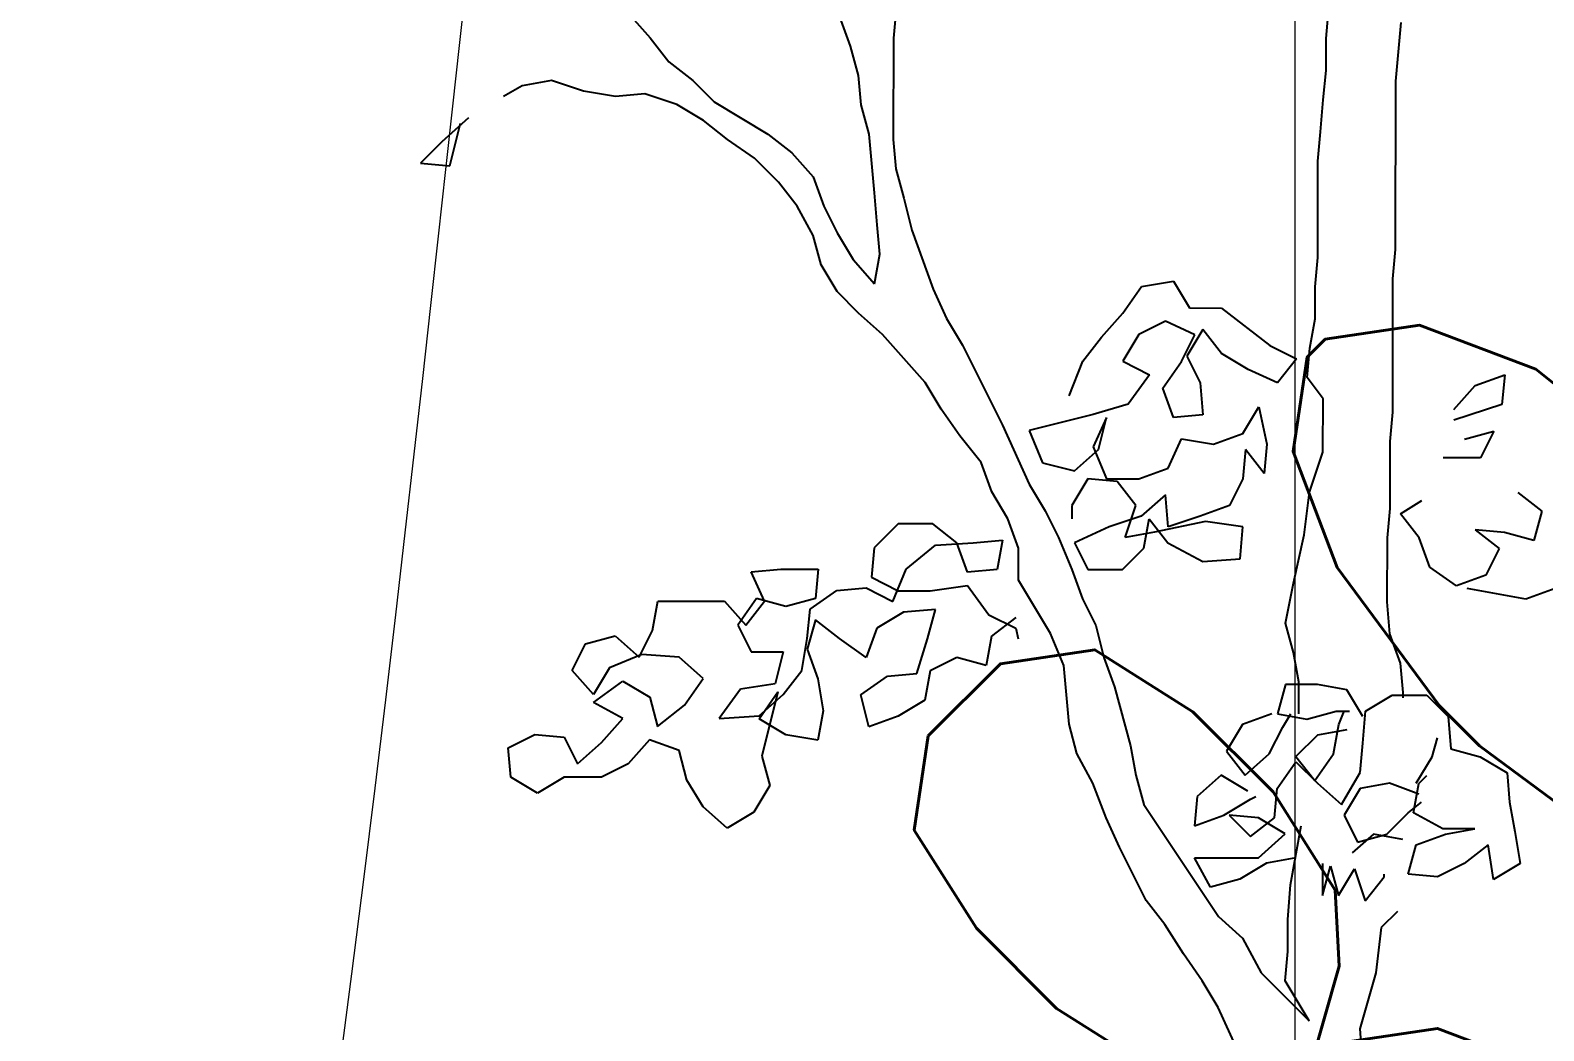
# Model space of a CAD drawing. Header units: millimetres. Extents: x 684983 to 685377, y 990360 to 990509.
# Drawn here: x 685043.164 to 685044.181, y 990434.228 to 990434.901 of the extents above; entities that cross this region are included whole.
import ezdxf

# ---------------------------------------------------------------- set-up
doc = ezdxf.new("R2010")
doc.units = ezdxf.units.MM
for name, color, linetype, lineweight in [('CON_1', 7, 'Continuous', 9), ('grid', 8, 'Continuous', 9), ('GRID LEVELS', 7, 'Continuous', 13)]:
    doc.layers.add(name, color=color, linetype=linetype, lineweight=lineweight)
doc.layers.add('JACK  FRUIT TREE', color=7, linetype='Continuous')
doc.styles.get("Standard").update_dxf_attribs({"font": 'RomanS'})

# ---------------------------------------------------------------- blocks, each defined once
blk = doc.blocks.new('JT')
for p, q in [((-0.02725, 1.02968, 157.72663), (-0.02483, 1.056, 157.72663)), ((-0.33952, 1.04074, 157.72663), (-0.32995, 1.02996, 157.72663)), ((-0.24022, 1.02629, 157.72663), (-0.245, 1.03945, 157.72663)), ((-0.21987, 1.04302, 157.72663), (-0.22108, 1.02986, 157.72663)), ((0.00626, 1.03683, 157.72663), (0.00384, 1.01051, 157.72663)), ((-0.32995, 1.02996, 157.72663), (-0.32159, 1.01918, 157.72663)), ((-0.23665, 1.01312, 157.72663), (-0.24022, 1.02629, 157.72663)), ((-0.22108, 1.02986, 157.72663), (-0.22112, 0.9844, 157.72663)), ((-0.02726, 1.01533, 157.72663), (-0.02725, 1.02968, 157.72663)), ((-0.32159, 1.01918, 157.72663), (-0.31083, 1.0108, 157.72663)), ((-0.37424, 1.01086, 157.72663), (-0.3874, 1.00848, 157.72663)), ((-0.35989, 1.00606, 157.72663), (-0.37424, 1.01086, 157.72663)), ((-0.31083, 1.0108, 157.72663), (-0.30127, 1.00122, 157.72663)), ((-0.23546, 0.99996, 157.72663), (-0.23665, 1.01312, 157.72663)), ((-0.02847, 1.00217, 157.72663), (-0.02726, 1.01533, 157.72663)), ((0.00384, 1.01051, 157.72663), (0.00377, 0.93514, 157.72663)), ((-0.3874, 1.00848, 157.72663), (-0.39578, 1.0037, 157.72663)), ((-0.34553, 1.00365, 157.72663), (-0.35989, 1.00606, 157.72663)), ((-0.33237, 1.00484, 157.72663), (-0.34553, 1.00365, 157.72663)), ((-0.31802, 1.00004, 157.72663), (-0.33237, 1.00484, 157.72663)), ((-0.30606, 0.99285, 157.72663), (-0.31802, 1.00004, 157.72663)), ((-0.30127, 1.00122, 157.72663), (-0.27735, 0.98684, 157.72663)), ((-0.23188, 0.9868, 157.72663), (-0.23546, 0.99996, 157.72663)), ((-0.02968, 0.98781, 157.72663), (-0.02847, 1.00217, 157.72663)), ((-0.2953, 0.98446, 157.72663), (-0.30606, 0.99285, 157.72663)), ((-0.28334, 0.97608, 157.72663), (-0.2953, 0.98446, 157.72663)), ((-0.27735, 0.98684, 157.72663), (-0.26659, 0.97845, 157.72663)), ((-0.22952, 0.96047, 157.72663), (-0.23188, 0.9868, 157.72663)), ((-0.22112, 0.9844, 157.72663), (-0.21993, 0.97123, 157.72663)), ((-0.03089, 0.97465, 157.72663), (-0.02968, 0.98781, 157.72663)), ((-0.26659, 0.97845, 157.72663), (-0.25703, 0.96768, 157.72663)), ((-0.27258, 0.9653, 157.72663), (-0.28334, 0.97608, 157.72663)), ((-0.21993, 0.97123, 157.72663), (-0.21636, 0.95807, 157.72663)), ((-0.03093, 0.93158, 157.72663), (-0.03089, 0.97465, 157.72663)), ((-0.26422, 0.95452, 157.72663), (-0.27258, 0.9653, 157.72663)), ((-0.25703, 0.96768, 157.72663), (-0.25225, 0.95451, 157.72663)), ((-0.22833, 0.94612, 157.72663), (-0.22952, 0.96047, 157.72663)), ((-0.21636, 0.95807, 157.72663), (-0.21278, 0.94371, 157.72663)), ((-0.25705, 0.94136, 157.72663), (-0.26422, 0.95452, 157.72663)), ((-0.25225, 0.95451, 157.72663), (-0.24628, 0.94254, 157.72663)), ((-0.24628, 0.94254, 157.72663), (-0.23912, 0.93057, 157.72663)), ((-0.22715, 0.93295, 157.72663), (-0.22833, 0.94612, 157.72663)), ((-0.21278, 0.94371, 157.72663), (-0.20323, 0.91738, 157.72663)), ((-0.25347, 0.92819, 157.72663), (-0.25705, 0.94136, 157.72663)), ((-0.23912, 0.93057, 157.72663), (-0.22955, 0.91979, 157.72663)), ((-0.22955, 0.91979, 157.72663), (-0.22715, 0.93295, 157.72663)), ((-0.03214, 0.91842, 157.72663), (-0.03093, 0.93158, 157.72663)), ((0.00377, 0.93514, 157.72663), (0.00256, 0.92198, 157.72663)), ((-0.24631, 0.91622, 157.72663), (-0.25347, 0.92819, 157.72663)), ((-0.23674, 0.90664, 157.72663), (-0.24631, 0.91622, 157.72663)), ((-0.20323, 0.91738, 157.72663), (-0.19726, 0.90421, 157.72663)), ((-0.03215, 0.90406, 157.72663), (-0.03214, 0.91842, 157.72663)), ((0.00256, 0.92198, 157.72663), (0.00251, 0.86215, 157.72663)), ((-0.22598, 0.89706, 157.72663), (-0.23674, 0.90664, 157.72663)), ((-0.19726, 0.90421, 157.72663), (-0.1901, 0.89224, 157.72663)), ((-0.03456, 0.8909, 157.72663), (-0.03215, 0.90406, 157.72663)), ((-0.20686, 0.8755, 157.72663), (-0.22598, 0.89706, 157.72663)), ((-0.1901, 0.89224, 157.72663), (-0.17218, 0.85633, 157.72663)), ((-0.03577, 0.87774, 157.72663), (-0.03456, 0.8909, 157.72663)), ((-0.19969, 0.86353, 157.72663), (-0.20686, 0.8755, 157.72663)), ((-0.0286, 0.86816, 157.72663), (-0.03577, 0.87774, 157.72663)), ((-0.02862, 0.84423, 157.72663), (-0.0286, 0.86816, 157.72663)), ((-0.19133, 0.85156, 157.72663), (-0.19969, 0.86353, 157.72663)), ((0.00251, 0.86215, 157.72663), (0.0013, 0.84899, 157.72663)), ((-0.17218, 0.85633, 157.72663), (-0.16024, 0.83, 157.72663)), ((-0.18177, 0.83959, 157.72663), (-0.19133, 0.85156, 157.72663)), ((0.0013, 0.84899, 157.72663), (0.00127, 0.81908, 157.72663)), ((-0.03462, 0.82629, 157.72663), (-0.02862, 0.84423, 157.72663)), ((-0.17699, 0.82642, 157.72663), (-0.18177, 0.83959, 157.72663)), ((-0.16024, 0.83, 157.72663), (-0.15307, 0.81803, 157.72663)), ((-0.16983, 0.81445, 157.72663), (-0.17699, 0.82642, 157.72663)), ((-0.03703, 0.80715, 157.72663), (-0.03462, 0.82629, 157.72663)), ((-0.16505, 0.80129, 157.72663), (-0.16983, 0.81445, 157.72663)), ((-0.15307, 0.81803, 157.72663), (-0.1471, 0.80606, 157.72663)), ((0.00127, 0.81908, 157.72663), (0.00006, 0.80592, 157.72663)), ((-0.04183, 0.78562, 157.72663), (-0.03703, 0.80715, 157.72663)), ((-0.16507, 0.78693, 157.72663), (-0.16505, 0.80129, 157.72663)), ((-0.1471, 0.80606, 157.72663), (-0.14113, 0.79169, 157.72663)), ((0.00006, 0.80592, 157.72663), (0.00004, 0.77721, 157.72663)), ((-0.15073, 0.76299, 157.72663), (-0.16507, 0.78693, 157.72663)), ((-0.14113, 0.79169, 157.72663), (-0.13636, 0.77853, 157.72663)), ((-0.04544, 0.76768, 157.72663), (-0.04183, 0.78562, 157.72663)), ((-0.13636, 0.77853, 157.72663), (-0.13039, 0.76656, 157.72663)), ((0.00004, 0.77721, 157.72663), (0.00122, 0.76285, 157.72663)), ((-0.13039, 0.76656, 157.72663), (-0.12681, 0.7522, 157.72663)), ((-0.04186, 0.75451, 157.72663), (-0.04544, 0.76768, 157.72663)), ((-0.14476, 0.74862, 157.72663), (-0.15073, 0.76299, 157.72663)), ((0.00122, 0.76285, 157.72663), (0.00599, 0.74968, 157.72663)), ((-0.03948, 0.74135, 157.72663), (-0.04186, 0.75451, 157.72663)), ((-0.14239, 0.7223, 157.72663), (-0.14476, 0.74862, 157.72663)), ((-0.12681, 0.7522, 157.72663), (-0.12204, 0.73903, 157.72663)), ((0.00599, 0.74968, 157.72663), (0.00718, 0.73652, 157.72663)), ((-0.12204, 0.73903, 157.72663), (-0.11488, 0.7127, 157.72663)), ((-0.03949, 0.72699, 157.72663), (-0.03948, 0.74135, 157.72663)), ((0.00718, 0.73652, 157.72663), (0.00718, 0.73413, 157.72663)), ((-0.13882, 0.70914, 157.72663), (-0.14239, 0.7223, 157.72663)), ((-0.11488, 0.7127, 157.72663), (-0.1125, 0.69954, 157.72663)), ((-0.13165, 0.69597, 157.72663), (-0.13882, 0.70914, 157.72663)), ((-0.1125, 0.69954, 157.72663), (-0.10892, 0.68638, 157.72663)), ((-0.12568, 0.68041, 157.72663), (-0.13165, 0.69597, 157.72663)), ((-0.10892, 0.68638, 157.72663), (-0.08742, 0.65405, 157.72663)), ((-0.11971, 0.66724, 157.72663), (-0.12568, 0.68041, 157.72663)), ((-0.04315, 0.65042, 157.72663), (-0.03834, 0.67674, 157.72663)), ((-0.10777, 0.6433, 157.72663), (-0.11971, 0.66724, 157.72663)), ((-0.08742, 0.65405, 157.72663), (-0.08742, 0.65405, 157.72663)), ((-0.08742, 0.65405, 157.72663), (-0.07547, 0.63609, 157.72663)), ((-0.04436, 0.63487, 157.72663), (-0.04315, 0.65042, 157.72663)), ((-0.0994, 0.63253, 157.72663), (-0.10777, 0.6433, 157.72663)), ((0.00469, 0.63841, 157.72663), (-0.00249, 0.63124, 157.72663)), ((-0.09104, 0.61936, 157.72663), (-0.0994, 0.63253, 157.72663)), ((-0.07547, 0.63609, 157.72663), (-0.06471, 0.62651, 157.72663)), ((-0.04438, 0.62051, 157.72663), (-0.04436, 0.63487, 157.72663)), ((-0.00249, 0.63124, 157.72663), (-0.0049, 0.6109, 157.72663)), ((-0.06471, 0.62651, 157.72663), (-0.05635, 0.61095, 157.72663)), ((-0.08268, 0.60738, 157.72663), (-0.09104, 0.61936, 157.72663)), ((-0.04558, 0.60735, 157.72663), (-0.04438, 0.62051, 157.72663)), ((-0.05635, 0.61095, 157.72663), (-0.03483, 0.58939, 157.72663)), ((-0.0049, 0.6109, 157.72663), (-0.0121, 0.58578, 157.72663)), ((-0.07551, 0.59541, 157.72663), (-0.08268, 0.60738, 157.72663)), ((-0.03483, 0.58939, 157.72663), (-0.04558, 0.60735, 157.72663)), ((-0.06357, 0.56908, 157.72663), (-0.07551, 0.59541, 157.72663)), ((-0.0121, 0.58578, 157.72663), (-0.01092, 0.56903, 157.72663))]:
    blk.add_line(p, q)
at = {"color": 3}
for p, q in [((-0.41135, 0.99414, 157.72663), (-0.42332, 0.98338, 157.72663)), ((-0.41974, 0.97261, 157.72663), (-0.41494, 0.99175, 157.72663)), ((-0.42332, 0.98338, 157.72663), (-0.4329, 0.97382, 157.72663)), ((-0.4329, 0.97382, 157.72663), (-0.41974, 0.97261, 157.72663)), ((-0.11829, 0.90653, 157.72663), (-0.10991, 0.91849, 157.72663)), ((-0.10991, 0.91849, 157.72663), (-0.09555, 0.92087, 157.72663)), ((-0.09555, 0.92087, 157.72663), (-0.08838, 0.9089, 157.72663)), ((-0.08838, 0.9089, 157.72663), (-0.07402, 0.90888, 157.72663)), ((-0.07402, 0.90888, 157.72663), (-0.0525, 0.89211, 157.72663)), ((-0.12788, 0.89577, 157.72663), (-0.11829, 0.90653, 157.72663)), ((-0.09915, 0.90292, 157.72663), (-0.11112, 0.89695, 157.72663)), ((-0.086, 0.89693, 157.72663), (-0.09915, 0.90292, 157.72663)), ((-0.13626, 0.88501, 157.72663), (-0.12788, 0.89577, 157.72663)), ((-0.11112, 0.89695, 157.72663), (-0.11831, 0.885, 157.72663)), ((-0.09199, 0.88497, 157.72663), (-0.086, 0.89693, 157.72663)), ((-0.08241, 0.89932, 157.72663), (-0.0896, 0.88736, 157.72663)), ((-0.07404, 0.88854, 157.72663), (-0.08241, 0.89932, 157.72663)), ((-0.06208, 0.88135, 157.72663), (-0.07404, 0.88854, 157.72663)), ((-0.0525, 0.89211, 157.72663), (-0.04054, 0.88612, 157.72663)), ((-0.14226, 0.86946, 157.72663), (-0.13626, 0.88501, 157.72663)), ((-0.11831, 0.885, 157.72663), (-0.10636, 0.879, 157.72663)), ((-0.10038, 0.87301, 157.72663), (-0.09199, 0.88497, 157.72663)), ((-0.0896, 0.88736, 157.72663), (-0.08363, 0.87539, 157.72663)), ((-0.04893, 0.87536, 157.72663), (-0.06208, 0.88135, 157.72663)), ((-0.04054, 0.88612, 157.72663), (-0.04893, 0.87536, 157.72663)), ((-0.10636, 0.879, 157.72663), (-0.11594, 0.86585, 157.72663)), ((-0.08363, 0.87539, 157.72663), (-0.08244, 0.86103, 157.72663)), ((0.03961, 0.87408, 157.72663), (0.05277, 0.87886, 157.72663)), ((0.05277, 0.87886, 157.72663), (0.05156, 0.8657, 157.72663)), ((-0.09561, 0.85985, 157.72663), (-0.10038, 0.87301, 157.72663)), ((0.03003, 0.86332, 157.72663), (0.03961, 0.87408, 157.72663)), ((-0.1315, 0.86108, 157.72663), (-0.16022, 0.85393, 157.72663)), ((-0.11594, 0.86585, 157.72663), (-0.1315, 0.86108, 157.72663)), ((-0.08244, 0.86103, 157.72663), (-0.09561, 0.85985, 157.72663)), ((-0.0645, 0.85264, 157.72663), (-0.05731, 0.8646, 157.72663)), ((-0.05731, 0.8646, 157.72663), (-0.05374, 0.84785, 157.72663)), ((0.05156, 0.8657, 157.72663), (0.03002, 0.85854, 157.72663)), ((-0.12552, 0.85988, 157.72663), (-0.13151, 0.84672, 157.72663)), ((-0.12912, 0.84552, 157.72663), (-0.12552, 0.85988, 157.72663)), ((-0.16022, 0.85393, 157.72663), (-0.15425, 0.83956, 157.72663)), ((-0.09802, 0.83712, 157.72663), (-0.09202, 0.85027, 157.72663)), ((-0.09202, 0.85027, 157.72663), (-0.07767, 0.84787, 157.72663)), ((-0.07767, 0.84787, 157.72663), (-0.0645, 0.85264, 157.72663)), ((-0.05374, 0.84785, 157.72663), (-0.05495, 0.83469, 157.72663)), ((0.0348, 0.85016, 157.72663), (0.04796, 0.85374, 157.72663)), ((0.04796, 0.85374, 157.72663), (0.04197, 0.84178, 157.72663)), ((-0.1399, 0.83596, 157.72663), (-0.12912, 0.84552, 157.72663)), ((-0.13151, 0.84672, 157.72663), (-0.12554, 0.83236, 157.72663)), ((-0.06331, 0.84546, 157.72663), (-0.06452, 0.8323, 157.72663)), ((-0.05495, 0.83469, 157.72663), (-0.06331, 0.84546, 157.72663)), ((0.04197, 0.84178, 157.72663), (0.02522, 0.84179, 157.72663)), ((-0.15425, 0.83956, 157.72663), (-0.1399, 0.83596, 157.72663)), ((-0.11118, 0.83234, 157.72663), (-0.09802, 0.83712, 157.72663)), ((-0.13392, 0.83237, 157.72663), (-0.14111, 0.82041, 157.72663)), ((-0.12076, 0.83116, 157.72663), (-0.13392, 0.83237, 157.72663)), ((-0.12554, 0.83236, 157.72663), (-0.11118, 0.83234, 157.72663)), ((-0.11239, 0.82038, 157.72663), (-0.12076, 0.83116, 157.72663)), ((-0.06452, 0.8323, 157.72663), (-0.07052, 0.82034, 157.72663)), ((-0.14111, 0.82041, 157.72663), (-0.14111, 0.81443, 157.72663)), ((-0.11719, 0.80603, 157.72663), (-0.11239, 0.82038, 157.72663)), ((-0.09923, 0.82516, 157.72663), (-0.11, 0.81559, 157.72663)), ((-0.09804, 0.8108, 157.72663), (-0.09923, 0.82516, 157.72663)), ((-0.07052, 0.82034, 157.72663), (-0.08368, 0.81557, 157.72663)), ((0.00605, 0.81668, 157.72663), (0.01563, 0.82266, 157.72663)), ((0.05871, 0.82621, 157.72663), (0.06947, 0.81782, 157.72663)), ((-0.11, 0.81559, 157.72663), (-0.12436, 0.81082, 157.72663)), ((-0.10882, 0.80123, 157.72663), (-0.10641, 0.81439, 157.72663)), ((-0.10641, 0.81439, 157.72663), (-0.09805, 0.80362, 157.72663)), ((-0.08368, 0.81557, 157.72663), (-0.09804, 0.8108, 157.72663)), ((0.01442, 0.80591, 157.72663), (0.00605, 0.81668, 157.72663)), ((0.06947, 0.81782, 157.72663), (0.06587, 0.80466, 157.72663)), ((-0.21888, 0.8121, 157.72663), (-0.22966, 0.80135, 157.72663)), ((-0.20333, 0.81209, 157.72663), (-0.21888, 0.8121, 157.72663)), ((-0.19257, 0.8037, 157.72663), (-0.20333, 0.81209, 157.72663)), ((-0.12436, 0.81082, 157.72663), (-0.13993, 0.80366, 157.72663)), ((-0.10403, 0.80841, 157.72663), (-0.11719, 0.80603, 157.72663)), ((-0.08129, 0.81317, 157.72663), (-0.10403, 0.80841, 157.72663)), ((-0.06454, 0.81077, 157.72663), (-0.08129, 0.81317, 157.72663)), ((-0.06575, 0.79641, 157.72663), (-0.06454, 0.81077, 157.72663)), ((0.05271, 0.80827, 157.72663), (0.03955, 0.80947, 157.72663)), ((0.03955, 0.80947, 157.72663), (0.05031, 0.80109, 157.72663)), ((0.06587, 0.80466, 157.72663), (0.05271, 0.80827, 157.72663)), ((-0.22966, 0.80135, 157.72663), (-0.23087, 0.78819, 157.72663)), ((-0.21531, 0.79176, 157.72663), (-0.20214, 0.80252, 157.72663)), ((-0.20214, 0.80252, 157.72663), (-0.18539, 0.8037, 157.72663)), ((-0.1878, 0.79054, 157.72663), (-0.19257, 0.8037, 157.72663)), ((-0.18539, 0.8037, 157.72663), (-0.17223, 0.80488, 157.72663)), ((-0.17223, 0.80488, 157.72663), (-0.17463, 0.79172, 157.72663)), ((-0.13993, 0.80366, 157.72663), (-0.13395, 0.79169, 157.72663)), ((-0.1184, 0.79167, 157.72663), (-0.10882, 0.80123, 157.72663)), ((-0.09805, 0.80362, 157.72663), (-0.0825, 0.79523, 157.72663)), ((0.01919, 0.79274, 157.72663), (0.01442, 0.80591, 157.72663)), ((0.05031, 0.80109, 157.72663), (0.04432, 0.78913, 157.72663)), ((-0.0825, 0.79523, 157.72663), (-0.06575, 0.79641, 157.72663)), ((-0.28471, 0.79063, 157.72663), (-0.27155, 0.79181, 157.72663)), ((-0.27874, 0.77746, 157.72663), (-0.28471, 0.79063, 157.72663)), ((-0.27155, 0.79181, 157.72663), (-0.2548, 0.7918, 157.72663)), ((-0.2548, 0.7918, 157.72663), (-0.256, 0.77864, 157.72663)), ((-0.23087, 0.78819, 157.72663), (-0.21891, 0.78219, 157.72663)), ((-0.22131, 0.77741, 157.72663), (-0.21531, 0.79176, 157.72663)), ((-0.17463, 0.79172, 157.72663), (-0.1878, 0.79054, 157.72663)), ((-0.13395, 0.79169, 157.72663), (-0.1184, 0.79167, 157.72663)), ((0.03115, 0.78436, 157.72663), (0.01919, 0.79274, 157.72663)), ((0.04432, 0.78913, 157.72663), (0.03115, 0.78436, 157.72663)), ((-0.2584, 0.77385, 157.72663), (-0.24643, 0.78222, 157.72663)), ((-0.24643, 0.78222, 157.72663), (-0.23327, 0.7834, 157.72663)), ((-0.23327, 0.7834, 157.72663), (-0.22131, 0.77741, 157.72663)), ((-0.21891, 0.78219, 157.72663), (-0.20455, 0.78218, 157.72663)), ((-0.20455, 0.78218, 157.72663), (-0.1878, 0.78456, 157.72663)), ((-0.1878, 0.78456, 157.72663), (-0.17824, 0.77139, 157.72663)), ((0.06225, 0.77835, 157.72663), (0.03594, 0.78316, 157.72663)), ((0.07542, 0.78312, 157.72663), (0.06225, 0.77835, 157.72663)), ((-0.329, 0.76435, 157.72663), (-0.3266, 0.77751, 157.72663)), ((-0.3266, 0.77751, 157.72663), (-0.29669, 0.77748, 157.72663)), ((-0.29669, 0.77748, 157.72663), (-0.28712, 0.7667, 157.72663)), ((-0.28233, 0.77866, 157.72663), (-0.29071, 0.7667, 157.72663)), ((-0.28712, 0.7667, 157.72663), (-0.27874, 0.77746, 157.72663)), ((-0.26917, 0.77506, 157.72663), (-0.28233, 0.77866, 157.72663)), ((-0.256, 0.77864, 157.72663), (-0.26917, 0.77506, 157.72663)), ((-0.25961, 0.76069, 157.72663), (-0.2584, 0.77385, 157.72663)), ((-0.20217, 0.7738, 157.72663), (-0.21653, 0.77262, 157.72663)), ((-0.20577, 0.76064, 157.72663), (-0.20217, 0.7738, 157.72663)), ((-0.29071, 0.7667, 157.72663), (-0.28474, 0.75473, 157.72663)), ((-0.25601, 0.76907, 157.72663), (-0.25961, 0.75591, 157.72663)), ((-0.24525, 0.76068, 157.72663), (-0.25601, 0.76907, 157.72663)), ((-0.21653, 0.77262, 157.72663), (-0.2285, 0.76545, 157.72663)), ((-0.17824, 0.77139, 157.72663), (-0.16628, 0.76539, 157.72663)), ((-0.16628, 0.77018, 157.72663), (-0.17705, 0.76181, 157.72663)), ((-0.35892, 0.75839, 157.72663), (-0.34575, 0.76197, 157.72663)), ((-0.34575, 0.76197, 157.72663), (-0.33499, 0.75239, 157.72663)), ((-0.33499, 0.75239, 157.72663), (-0.329, 0.76435, 157.72663)), ((-0.26202, 0.74634, 157.72663), (-0.25961, 0.76069, 157.72663)), ((-0.2333, 0.75229, 157.72663), (-0.24525, 0.76068, 157.72663)), ((-0.2285, 0.76545, 157.72663), (-0.2333, 0.75229, 157.72663)), ((-0.21057, 0.74509, 157.72663), (-0.20577, 0.76064, 157.72663)), ((-0.17705, 0.76181, 157.72663), (-0.17946, 0.74866, 157.72663)), ((-0.16628, 0.76539, 157.72663), (-0.16509, 0.76061, 157.72663)), ((-0.36491, 0.74643, 157.72663), (-0.35892, 0.75839, 157.72663)), ((-0.3338, 0.75358, 157.72663), (-0.34816, 0.74761, 157.72663)), ((-0.31705, 0.75237, 157.72663), (-0.3338, 0.75358, 157.72663)), ((-0.28474, 0.75473, 157.72663), (-0.27038, 0.75472, 157.72663)), ((-0.27038, 0.75472, 157.72663), (-0.27399, 0.74037, 157.72663)), ((-0.25961, 0.75591, 157.72663), (-0.25484, 0.74274, 157.72663)), ((-0.35535, 0.73566, 157.72663), (-0.36491, 0.74643, 157.72663)), ((-0.34816, 0.74761, 157.72663), (-0.35535, 0.73566, 157.72663)), ((-0.30629, 0.74279, 157.72663), (-0.31705, 0.75237, 157.72663)), ((-0.2704, 0.73558, 157.72663), (-0.26202, 0.74634, 157.72663)), ((-0.20459, 0.74629, 157.72663), (-0.20699, 0.73313, 157.72663)), ((-0.19262, 0.75226, 157.72663), (-0.20459, 0.74629, 157.72663)), ((-0.17946, 0.74866, 157.72663), (-0.19262, 0.75226, 157.72663)), ((-0.35535, 0.73207, 157.72663), (-0.34218, 0.74163, 157.72663)), ((-0.34218, 0.74163, 157.72663), (-0.33023, 0.73444, 157.72663)), ((-0.31467, 0.73083, 157.72663), (-0.30629, 0.74279, 157.72663)), ((-0.27399, 0.74037, 157.72663), (-0.28954, 0.73799, 157.72663)), ((-0.25484, 0.74274, 157.72663), (-0.25246, 0.72838, 157.72663)), ((-0.2357, 0.73555, 157.72663), (-0.22373, 0.74391, 157.72663)), ((-0.22373, 0.74391, 157.72663), (-0.21057, 0.74509, 157.72663)), ((-0.04546, 0.74016, 157.72663), (-0.04906, 0.727, 157.72663)), ((-0.03111, 0.74014, 157.72663), (-0.04546, 0.74016, 157.72663)), ((-0.01795, 0.73774, 157.72663), (-0.03111, 0.74014, 157.72663)), ((-0.33023, 0.73444, 157.72663), (-0.32665, 0.72127, 157.72663)), ((-0.28954, 0.73799, 157.72663), (-0.29913, 0.72484, 157.72663)), ((-0.28118, 0.72482, 157.72663), (-0.27279, 0.73678, 157.72663)), ((-0.28118, 0.72602, 157.72663), (-0.2704, 0.73558, 157.72663)), ((-0.27279, 0.73678, 157.72663), (-0.28, 0.70807, 157.72663)), ((-0.23213, 0.72119, 157.72663), (-0.2357, 0.73555, 157.72663)), ((-0.20699, 0.73313, 157.72663), (-0.21896, 0.72596, 157.72663)), ((-0.01078, 0.72577, 157.72663), (-0.01795, 0.73774, 157.72663)), ((-0.00958, 0.72816, 157.72663), (0.00239, 0.73533, 157.72663)), ((0.00239, 0.73533, 157.72663), (0.01794, 0.73531, 157.72663)), ((0.01794, 0.73531, 157.72663), (0.02751, 0.72573, 157.72663)), ((-0.3422, 0.72488, 157.72663), (-0.35535, 0.73207, 157.72663)), ((-0.32665, 0.72127, 157.72663), (-0.31467, 0.73083, 157.72663)), ((-0.29913, 0.72484, 157.72663), (-0.28118, 0.72602, 157.72663)), ((-0.25246, 0.72838, 157.72663), (-0.25487, 0.71522, 157.72663)), ((-0.21896, 0.72596, 157.72663), (-0.23213, 0.72119, 157.72663)), ((-0.05146, 0.727, 157.72663), (-0.06462, 0.72223, 157.72663)), ((-0.04906, 0.727, 157.72663), (-0.03591, 0.72459, 157.72663)), ((-0.04668, 0.72102, 157.72663), (-0.04308, 0.72699, 157.72663)), ((-0.03591, 0.72459, 157.72663), (-0.02274, 0.72817, 157.72663)), ((-0.02274, 0.72817, 157.72663), (-0.01676, 0.72817, 157.72663)), ((-0.02155, 0.72219, 157.72663), (-0.01915, 0.72817, 157.72663)), ((-0.01079, 0.7138, 157.72663), (-0.00958, 0.72816, 157.72663)), ((0.02751, 0.72573, 157.72663), (0.02869, 0.71137, 157.72663)), ((-0.35178, 0.71412, 157.72663), (-0.3422, 0.72488, 157.72663)), ((-0.26922, 0.71763, 157.72663), (-0.28118, 0.72482, 157.72663)), ((-0.06462, 0.72223, 157.72663), (-0.07181, 0.71027, 157.72663)), ((-0.05267, 0.70906, 157.72663), (-0.04668, 0.72102, 157.72663)), ((-0.01796, 0.71979, 157.72663), (-0.03113, 0.71741, 157.72663)), ((-0.02396, 0.70903, 157.72663), (-0.02155, 0.72219, 157.72663)), ((-0.39366, 0.71176, 157.72663), (-0.38169, 0.71773, 157.72663)), ((-0.38169, 0.71773, 157.72663), (-0.36853, 0.71652, 157.72663)), ((-0.36853, 0.71652, 157.72663), (-0.36256, 0.70455, 157.72663)), ((-0.36256, 0.70455, 157.72663), (-0.35178, 0.71412, 157.72663)), ((-0.33024, 0.71529, 157.72663), (-0.33982, 0.70453, 157.72663)), ((-0.31709, 0.71049, 157.72663), (-0.33024, 0.71529, 157.72663)), ((-0.25487, 0.71522, 157.72663), (-0.26922, 0.71763, 157.72663)), ((-0.03113, 0.71741, 157.72663), (-0.04071, 0.70785, 157.72663)), ((-0.012, 0.70064, 157.72663), (-0.01079, 0.7138, 157.72663)), ((0.02031, 0.70779, 157.72663), (0.02271, 0.71617, 157.72663)), ((-0.39247, 0.6986, 157.72663), (-0.39366, 0.71176, 157.72663)), ((-0.31351, 0.69733, 157.72663), (-0.31709, 0.71049, 157.72663)), ((-0.28, 0.70807, 157.72663), (-0.27642, 0.6949, 157.72663)), ((-0.07181, 0.71027, 157.72663), (-0.06345, 0.69949, 157.72663)), ((-0.06345, 0.69949, 157.72663), (-0.05267, 0.70906, 157.72663)), ((-0.0491, 0.6935, 157.72663), (-0.04071, 0.70546, 157.72663)), ((-0.04071, 0.70785, 157.72663), (-0.03234, 0.69707, 157.72663)), ((-0.04071, 0.70546, 157.72663), (-0.03115, 0.69588, 157.72663)), ((-0.03234, 0.69707, 157.72663), (-0.02396, 0.70903, 157.72663)), ((0.01312, 0.69584, 157.72663), (0.02031, 0.70779, 157.72663)), ((0.02869, 0.71137, 157.72663), (0.04185, 0.70777, 157.72663)), ((0.04185, 0.70777, 157.72663), (0.05381, 0.70058, 157.72663)), ((-0.38052, 0.69141, 157.72663), (-0.39247, 0.6986, 157.72663)), ((-0.36854, 0.69858, 157.72663), (-0.38052, 0.69141, 157.72663)), ((-0.35179, 0.69856, 157.72663), (-0.36854, 0.69858, 157.72663)), ((-0.33982, 0.70453, 157.72663), (-0.35179, 0.69856, 157.72663)), ((-0.07422, 0.6995, 157.72663), (-0.08499, 0.68994, 157.72663)), ((-0.06226, 0.69231, 157.72663), (-0.07422, 0.6995, 157.72663)), ((-0.02039, 0.68629, 157.72663), (-0.012, 0.70064, 157.72663)), ((0.01432, 0.69583, 157.72663), (0.01791, 0.69942, 157.72663)), ((0.05381, 0.70058, 157.72663), (0.05499, 0.68742, 157.72663)), ((-0.30634, 0.68536, 157.72663), (-0.31351, 0.69733, 157.72663)), ((-0.27642, 0.6949, 157.72663), (-0.28361, 0.68295, 157.72663)), ((-0.0503, 0.68034, 157.72663), (-0.0491, 0.6935, 157.72663)), ((-0.03115, 0.69588, 157.72663), (-0.02039, 0.68629, 157.72663)), ((-0.01201, 0.69347, 157.72663), (-0.01919, 0.68151, 157.72663)), ((0.00116, 0.69585, 157.72663), (-0.01201, 0.69347, 157.72663)), ((0.01431, 0.69105, 157.72663), (0.00116, 0.69585, 157.72663)), ((0.01191, 0.68268, 157.72663), (0.01432, 0.69583, 157.72663)), ((-0.29558, 0.67578, 157.72663), (-0.30634, 0.68536, 157.72663)), ((-0.08499, 0.68994, 157.72663), (-0.0862, 0.67678, 157.72663)), ((-0.07304, 0.68156, 157.72663), (-0.06106, 0.68872, 157.72663)), ((-0.06106, 0.68872, 157.72663), (-0.05867, 0.68992, 157.72663)), ((0.00952, 0.68268, 157.72663), (0.01551, 0.68746, 157.72663)), ((0.05499, 0.68742, 157.72663), (0.05737, 0.67426, 157.72663)), ((-0.28361, 0.68295, 157.72663), (-0.29558, 0.67578, 157.72663)), ((-0.0862, 0.67678, 157.72663), (-0.07304, 0.68156, 157.72663)), ((-0.05748, 0.68035, 157.72663), (-0.07064, 0.68155, 157.72663)), ((-0.07064, 0.68155, 157.72663), (-0.06108, 0.67197, 157.72663)), ((-0.06108, 0.67197, 157.72663), (-0.0503, 0.68034, 157.72663)), ((-0.04552, 0.67316, 157.72663), (-0.05748, 0.68035, 157.72663)), ((-0.01919, 0.68151, 157.72663), (-0.01322, 0.66954, 157.72663)), ((-0.00006, 0.67311, 157.72663), (0.00952, 0.68268, 157.72663)), ((0.02507, 0.67548, 157.72663), (0.01191, 0.68268, 157.72663)), ((-0.0575, 0.6624, 157.72663), (-0.04552, 0.67316, 157.72663)), ((-0.00604, 0.67312, 157.72663), (-0.01562, 0.66475, 157.72663)), ((-0.01322, 0.66954, 157.72663), (-0.00006, 0.67311, 157.72663)), ((0.00712, 0.67071, 157.72663), (-0.00604, 0.67312, 157.72663)), ((0.0131, 0.66832, 157.72663), (0.02626, 0.67309, 157.72663)), ((0.03943, 0.67547, 157.72663), (0.02507, 0.67548, 157.72663)), ((0.02626, 0.67309, 157.72663), (0.03943, 0.67547, 157.72663)), ((0.05737, 0.67426, 157.72663), (0.05975, 0.6599, 157.72663)), ((0.0095, 0.65516, 157.72663), (0.0131, 0.66832, 157.72663)), ((0.0454, 0.66829, 157.72663), (0.03463, 0.65992, 157.72663)), ((0.04778, 0.65273, 157.72663), (0.0454, 0.66829, 157.72663)), ((-0.07905, 0.64926, 157.72663), (-0.08621, 0.66243, 157.72663)), ((-0.08621, 0.66243, 157.72663), (-0.0575, 0.6624, 157.72663)), ((-0.05391, 0.66, 157.72663), (-0.06588, 0.65283, 157.72663)), ((-0.04075, 0.66238, 157.72663), (-0.05391, 0.66, 157.72663)), ((-0.02879, 0.65998, 157.72663), (-0.0288, 0.64562, 157.72663)), ((-0.0288, 0.64562, 157.72663), (-0.0252, 0.65878, 157.72663)), ((-0.0252, 0.65878, 157.72663), (-0.02162, 0.64562, 157.72663)), ((0.03463, 0.65992, 157.72663), (0.02266, 0.65395, 157.72663)), ((0.05975, 0.6599, 157.72663), (0.04778, 0.65273, 157.72663)), ((-0.06588, 0.65283, 157.72663), (-0.07905, 0.64926, 157.72663)), ((-0.02162, 0.64562, 157.72663), (-0.01443, 0.65757, 157.72663)), ((-0.01443, 0.65757, 157.72663), (-0.00966, 0.64321, 157.72663)), ((-0.00966, 0.64321, 157.72663), (-0.00127, 0.65397, 157.72663)), ((-0.00127, 0.65397, 157.72663), (-0.00127, 0.65517, 157.72663)), ((0.02266, 0.65395, 157.72663), (0.0095, 0.65516, 157.72663))]:
    blk.add_line(p, q, dxfattribs=at)

msp = doc.modelspace()

# ---------------------------------------------------------------- linework, layer by layer
at = {"layer": 'CON_1', "color": 49, "linetype": 'Continuous', "elevation": 99, "flags": 128}
msp.add_lwpolyline([(685043.3716, 990434.2009), (685043.38, 990434.2665), (685043.3881, 990434.33), (685043.3956, 990434.3915), (685043.4028, 990434.4508), (685043.4095, 990434.5079), (685043.4159, 990434.563), (685043.422, 990434.616), (685043.4277, 990434.6669), (685043.4331, 990434.7158), (685043.4383, 990434.7626), (685043.4432, 990434.8073), (685043.4479, 990434.85), (685043.4524, 990434.8906), (685043.4567, 990434.9293)], dxfattribs=at)
at = {"layer": 'grid'}
msp.add_line((685044.0136, 990509.1548), (685044.0136, 990370.8996), dxfattribs=at)

# ---------------------------------------------------------------- block references
at = {"layer": 'JACK  FRUIT TREE', "xscale": 1.5, "yscale": 1.5, "zscale": 1.5}
msp.add_blockref('JT', (685044.0755, 990433.3509, -137.718), dxfattribs=at)

# ---------------------------------------------------------------- texts
at = {"layer": 'GRID LEVELS', "width": 0.5}
msp.add_text('98.892', height=0.8, rotation=45, dxfattribs=at).set_placement((685043.63, 990433.1578, 98.892))

doc.saveas('drawing.dxf')
